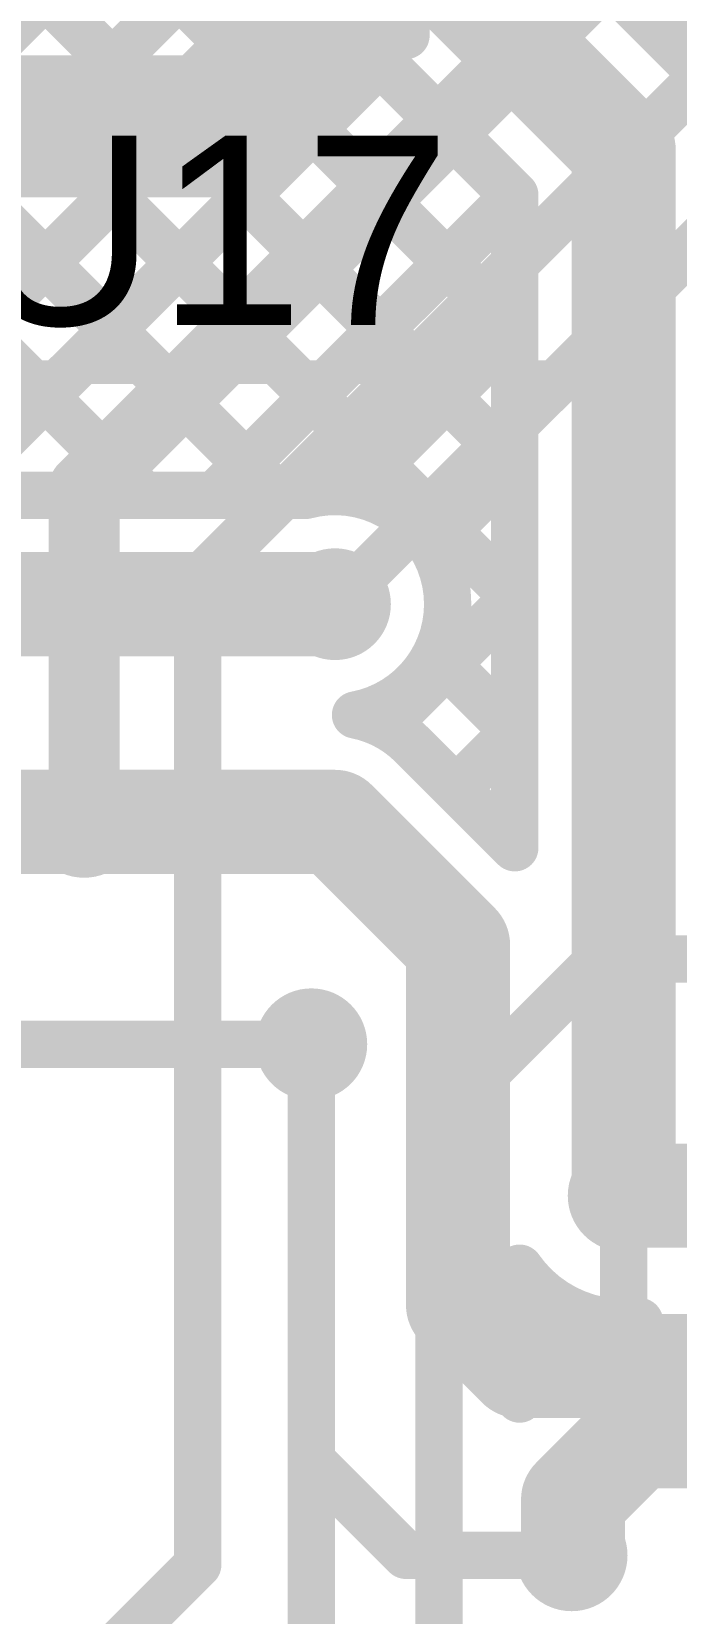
# Model space of a CAD drawing. Header units: inches. Extents: x -0.14 to 1.19, y -0.12 to 0.99.
# Drawn here: x 0.3539 to 0.4901, y 0.3957 to 0.73 of the extents above; entities that cross this region are included whole.
import ezdxf

# ---------------------------------------------------------------- set-up
doc = ezdxf.new("R2010")
doc.units = ezdxf.units.IN
doc.header["$MEASUREMENT"] = 0
for name, color, linetype in [('Bottom Layer', 5, 'Continuous'), ('Top Layer', 1, 'Continuous'), ('Top Overlay', 2, 'Continuous'), ('Via Holes', 16, 'Continuous')]:
    doc.layers.add(name, color=color, linetype=linetype)
doc.styles.add('Arial', font='', dxfattribs={"height": 0.2})
doc.styles.get('Arial').set_extended_font_data('Arial')

# ---------------------------------------------------------------- blocks, each defined once
blk = doc.blocks.new('SO_14_35')
at = {"layer": 'Top Overlay'}
blk.add_lwpolyline([(-0.071, 0.174, 0.005, 0.005, 0), (0.071, 0.174, 0.005, 0.005, 0)], format="xyseb", dxfattribs=at)
blk.add_lwpolyline([(0.06975, 0.174, 0.0025, 0.0025, 1), (0.07225, 0.174, 0.0025, 0.0025, 1)], format="xyseb", close=True, dxfattribs=at)

msp = doc.modelspace()

# ---------------------------------------------------------------- hatches: boundary and pattern name
at = {"layer": 'Bottom Layer'}
h = msp.add_hatch(color=5, dxfattribs=at)
edge = h.paths.add_edge_path()
edge.add_arc((0.418, 0.609), 0.01181, 0, 360)
h = msp.add_hatch(color=5, dxfattribs=at)
edge = h.paths.add_edge_path()
edge.add_arc((0.365, 0.563), 0.01181, 0, 360)
h = msp.add_hatch(color=5, dxfattribs=at)
edge = h.paths.add_edge_path()
edge.add_arc((0.413, 0.516), 0.01181, 0, 360)
h = msp.add_hatch(color=5, dxfattribs=at)
edge = h.paths.add_edge_path()
edge.add_arc((0.479, 0.484), 0.01181, 0, 360)
h = msp.add_hatch(color=5, dxfattribs=at)
edge = h.paths.add_edge_path()
edge.add_arc((0.468, 0.408), 0.01181, 0, 360)
at = {"layer": 'Top Layer'}
h = msp.add_hatch(color=1, dxfattribs=at)
edge = h.paths.add_edge_path()
edge.add_arc((0.418, 0.609), 0.01181, 0, 360)
h = msp.add_hatch(color=1, dxfattribs=at)
edge = h.paths.add_edge_path()
edge.add_arc((0.365, 0.563), 0.01181, 0, 360)
h = msp.add_hatch(color=1, dxfattribs=at)
edge = h.paths.add_edge_path()
edge.add_arc((0.413, 0.516), 0.01181, 0, 360)
h = msp.add_hatch(color=1, dxfattribs=at)
edge = h.paths.add_edge_path()
edge.add_arc((0.479, 0.484), 0.01181, 0, 360)
h = msp.add_hatch(color=1, dxfattribs=at)
edge = h.paths.add_edge_path()
edge.add_arc((0.468, 0.408), 0.01181, 0, 360)
at = {"layer": 'Via Holes'}
h = msp.add_hatch(color=7, dxfattribs=at)
edge = h.paths.add_edge_path()
edge.add_arc((0.418, 0.609), 0.00591, 0, 360)
h = msp.add_hatch(color=7, dxfattribs=at)
edge = h.paths.add_edge_path()
edge.add_arc((0.365, 0.563), 0.00591, 0, 360)
h = msp.add_hatch(color=7, dxfattribs=at)
edge = h.paths.add_edge_path()
edge.add_arc((0.413, 0.516), 0.00591, 0, 360)
h = msp.add_hatch(color=7, dxfattribs=at)
edge = h.paths.add_edge_path()
edge.add_arc((0.479, 0.484), 0.00591, 0, 360)
h = msp.add_hatch(color=7, dxfattribs=at)
edge = h.paths.add_edge_path()
edge.add_arc((0.468, 0.408), 0.00591, 0, 360)

# ---------------------------------------------------------------- linework, layer by layer
at = {"layer": 'Bottom Layer'}
for points in [[(0.342, 0.72288, 0.01, 0.01, 0), (0.39756, 0.77844, 0.01, 0.01, 0)], [(0.42648, 0.72499, 0.01, 0.01, -0.696647), (0.42105, 0.775, 0.01, 0.01, 0)], [(0.342, 0.6946, 0.01, 0.01, 0), (0.40795, 0.76054, 0.01, 0.01, 0)], [(0.48853, 0.72799, 0.01, 0.01, 0), (0.52229, 0.76176, 0.01, 0.01, 0)], [(0.36386, 0.7589, 0.01, 0.01, 0), (0.456, 0.66675, 0.01, 0.01, 0)], [(0.45901, 0.75752, 0.01, 0.01, 0), (0.49526, 0.72126, 0.01, 0.01, 0)], [(0.433, 0.751, 0.022, 0.022, 0), (0.479, 0.705, 0.022, 0.022, 0)], [(0.342, 0.75247, 0.01, 0.01, 0), (0.456, 0.63847, 0.01, 0.01, 0)], [(0.433, 0.72919, 0.01, 0.01, 0), (0.433, 0.751, 0.01, 0.01, 0)], [(0.34835, 0.67266, 0.01, 0.01, 0), (0.41115, 0.73546, 0.01, 0.01, 0)], [(0.33597, 0.632, 0.01, 0.01, 0), (0.42772, 0.72375, 0.01, 0.01, 0)], [(0.342, 0.72419, 0.01, 0.01, 0), (0.456, 0.61019, 0.01, 0.01, 0)], [(0.42589, 0.72515, 0.01, 0.01, 0), (0.456, 0.69504, 0.01, 0.01, 0)], [(0.42648, 0.72499, 0.01, 0.01, 0), (0.456, 0.69547, 0.01, 0.01, 0)], [(0.479, 0.484, 0.022, 0.022, 0), (0.479, 0.705, 0.022, 0.022, 0)], [(0.36425, 0.632, 0.01, 0.01, 0), (0.44186, 0.70961, 0.01, 0.01, 0)], [(0.342, 0.6959, 0.01, 0.01, 0), (0.4059, 0.632, 0.01, 0.01, 0)], [(0.39254, 0.632, 0.01, 0.01, 0), (0.456, 0.69546, 0.01, 0.01, 0)], [(0.456, 0.55753, 0.01, 0.01, 0), (0.456, 0.69547, 0.01, 0.01, 0)], [(0.42139, 0.63257, 0.01, 0.01, 0), (0.456, 0.66718, 0.01, 0.01, 0)], [(0.34795, 0.66166, 0.01, 0.01, 0), (0.37762, 0.632, 0.01, 0.01, 0)], [(0.33496, 0.64637, 0.01, 0.01, 0), (0.34933, 0.632, 0.01, 0.01, 0)], [(0.43839, 0.62129, 0.01, 0.01, 0), (0.456, 0.63889, 0.01, 0.01, 0)], [(0.31816, 0.632, 0.01, 0.01, 0), (0.41184, 0.632, 0.01, 0.01, 0)], [(0.41184, 0.632, 0.01, 0.01, -0.493128), (0.44181, 0.609, 0.01, 0.01, 0)], [(0.312, 0.609, 0.022, 0.022, 0), (0.418, 0.609, 0.022, 0.022, 0)], [(0.42873, 0.58334, 0.01, 0.01, 0), (0.456, 0.61061, 0.01, 0.01, 0)], [(0.44181, 0.609, 0.01, 0.01, -0.361525), (0.42234, 0.58559, 0.01, 0.01, 0)], [(0.43938, 0.59852, 0.01, 0.01, 0), (0.456, 0.5819, 0.01, 0.01, 0)], [(0.42234, 0.58559, 0.01, 0.01, -0.150033), (0.43426, 0.57926, 0.01, 0.01, 0)], [(0.42234, 0.58559, 0.01, 0.01, -0.150033), (0.43426, 0.57926, 0.01, 0.01, 0)], [(0.4436, 0.56993, 0.01, 0.01, 0), (0.456, 0.58232, 0.01, 0.01, 0)], [(0.43426, 0.57926, 0.01, 0.01, 0), (0.456, 0.55753, 0.01, 0.01, 0)], [(0.223, 0.563, 0.022, 0.022, 0), (0.365, 0.563, 0.022, 0.022, 0)], [(0.365, 0.563, 0.022, 0.022, 0), (0.418, 0.563, 0.022, 0.022, 0)], [(0.418, 0.563, 0.022, 0.022, 0), (0.444, 0.537, 0.022, 0.022, 0)], [(0.444, 0.46089, 0.022, 0.022, 0), (0.444, 0.537, 0.022, 0.022, 0)], [(0.222, 0.516, 0.01, 0.01, 0), (0.413, 0.516, 0.01, 0.01, 0)], [(0.413, 0.428, 0.01, 0.01, 0), (0.413, 0.516, 0.01, 0.01, 0)], [(0.479, 0.484, 0.01, 0.01, 0), (0.50081, 0.484, 0.01, 0.01, 0)], [(0.444, 0.46089, 0.022, 0.022, 0), (0.45689, 0.448, 0.022, 0.022, 0)], [(0.45689, 0.448, 0.022, 0.022, 0), (0.57, 0.448, 0.022, 0.022, 0)], [(0.413, 0.428, 0.01, 0.01, 0), (0.433, 0.408, 0.01, 0.01, 0)], [(0.433, 0.408, 0.01, 0.01, 0), (0.468, 0.408, 0.01, 0.01, 0)]]:
    msp.add_lwpolyline(points, format="xyseb", dxfattribs=at)
for points in [[(0.4305, 0.72919, 0.005, 0.005, 1), (0.4355, 0.72919, 0.005, 0.005, 1)], [(0.48603, 0.72799, 0.005, 0.005, 1), (0.49103, 0.72799, 0.005, 0.005, 1)], [(0.42339, 0.72515, 0.005, 0.005, 1), (0.42839, 0.72515, 0.005, 0.005, 1)], [(0.42398, 0.72499, 0.005, 0.005, 1), (0.42898, 0.72499, 0.005, 0.005, 1)], [(0.42398, 0.72499, 0.005, 0.005, 1), (0.42898, 0.72499, 0.005, 0.005, 1)], [(0.42522, 0.72375, 0.005, 0.005, 1), (0.43022, 0.72375, 0.005, 0.005, 1)], [(0.4735, 0.705, 0.011, 0.011, 1), (0.4845, 0.705, 0.011, 0.011, 1)], [(0.4735, 0.705, 0.011, 0.011, 1), (0.4845, 0.705, 0.011, 0.011, 1)], [(0.43936, 0.70961, 0.005, 0.005, 1), (0.44436, 0.70961, 0.005, 0.005, 1)], [(0.4535, 0.69547, 0.005, 0.005, 1), (0.4585, 0.69547, 0.005, 0.005, 1)], [(0.4535, 0.69547, 0.005, 0.005, 1), (0.4585, 0.69547, 0.005, 0.005, 1)], [(0.4535, 0.69546, 0.005, 0.005, 1), (0.4585, 0.69546, 0.005, 0.005, 1)], [(0.4535, 0.69504, 0.005, 0.005, 1), (0.4585, 0.69504, 0.005, 0.005, 1)], [(0.4535, 0.66718, 0.005, 0.005, 1), (0.4585, 0.66718, 0.005, 0.005, 1)], [(0.4535, 0.66675, 0.005, 0.005, 1), (0.4585, 0.66675, 0.005, 0.005, 1)], [(0.4535, 0.63889, 0.005, 0.005, 1), (0.4585, 0.63889, 0.005, 0.005, 1)], [(0.4535, 0.63847, 0.005, 0.005, 1), (0.4585, 0.63847, 0.005, 0.005, 1)], [(0.34683, 0.632, 0.005, 0.005, 1), (0.35183, 0.632, 0.005, 0.005, 1)], [(0.36175, 0.632, 0.005, 0.005, 1), (0.36675, 0.632, 0.005, 0.005, 1)], [(0.37512, 0.632, 0.005, 0.005, 1), (0.38012, 0.632, 0.005, 0.005, 1)], [(0.39004, 0.632, 0.005, 0.005, 1), (0.39504, 0.632, 0.005, 0.005, 1)], [(0.4034, 0.632, 0.005, 0.005, 1), (0.4084, 0.632, 0.005, 0.005, 1)], [(0.40934, 0.632, 0.005, 0.005, 1), (0.41434, 0.632, 0.005, 0.005, 1)], [(0.40934, 0.632, 0.005, 0.005, 1), (0.41434, 0.632, 0.005, 0.005, 1)], [(0.41889, 0.63257, 0.005, 0.005, 1), (0.42389, 0.63257, 0.005, 0.005, 1)], [(0.43589, 0.62129, 0.005, 0.005, 1), (0.44089, 0.62129, 0.005, 0.005, 1)], [(0.4125, 0.609, 0.011, 0.011, 1), (0.4235, 0.609, 0.011, 0.011, 1)], [(0.4535, 0.61061, 0.005, 0.005, 1), (0.4585, 0.61061, 0.005, 0.005, 1)], [(0.4535, 0.61019, 0.005, 0.005, 1), (0.4585, 0.61019, 0.005, 0.005, 1)], [(0.43931, 0.609, 0.005, 0.005, 1), (0.44431, 0.609, 0.005, 0.005, 1)], [(0.43931, 0.609, 0.005, 0.005, 1), (0.44431, 0.609, 0.005, 0.005, 1)], [(0.43688, 0.59852, 0.005, 0.005, 1), (0.44188, 0.59852, 0.005, 0.005, 1)], [(0.41984, 0.58559, 0.005, 0.005, 1), (0.42484, 0.58559, 0.005, 0.005, 1)], [(0.41984, 0.58559, 0.005, 0.005, 1), (0.42484, 0.58559, 0.005, 0.005, 1)], [(0.41984, 0.58559, 0.005, 0.005, 1), (0.42484, 0.58559, 0.005, 0.005, 1)], [(0.42623, 0.58334, 0.005, 0.005, 1), (0.43123, 0.58334, 0.005, 0.005, 1)], [(0.4535, 0.58232, 0.005, 0.005, 1), (0.4585, 0.58232, 0.005, 0.005, 1)], [(0.4535, 0.5819, 0.005, 0.005, 1), (0.4585, 0.5819, 0.005, 0.005, 1)], [(0.43176, 0.57926, 0.005, 0.005, 1), (0.43676, 0.57926, 0.005, 0.005, 1)], [(0.43176, 0.57926, 0.005, 0.005, 1), (0.43676, 0.57926, 0.005, 0.005, 1)], [(0.43176, 0.57926, 0.005, 0.005, 1), (0.43676, 0.57926, 0.005, 0.005, 1)], [(0.3595, 0.563, 0.011, 0.011, 1), (0.3705, 0.563, 0.011, 0.011, 1)], [(0.3595, 0.563, 0.011, 0.011, 1), (0.3705, 0.563, 0.011, 0.011, 1)], [(0.4125, 0.563, 0.011, 0.011, 1), (0.4235, 0.563, 0.011, 0.011, 1)], [(0.4125, 0.563, 0.011, 0.011, 1), (0.4235, 0.563, 0.011, 0.011, 1)], [(0.4411, 0.56993, 0.005, 0.005, 1), (0.4461, 0.56993, 0.005, 0.005, 1)], [(0.4535, 0.55753, 0.005, 0.005, 1), (0.4585, 0.55753, 0.005, 0.005, 1)], [(0.4535, 0.55753, 0.005, 0.005, 1), (0.4585, 0.55753, 0.005, 0.005, 1)], [(0.4385, 0.537, 0.011, 0.011, 1), (0.4495, 0.537, 0.011, 0.011, 1)], [(0.4385, 0.537, 0.011, 0.011, 1), (0.4495, 0.537, 0.011, 0.011, 1)], [(0.4105, 0.516, 0.005, 0.005, 1), (0.4155, 0.516, 0.005, 0.005, 1)], [(0.4105, 0.516, 0.005, 0.005, 1), (0.4155, 0.516, 0.005, 0.005, 1)], [(0.4735, 0.484, 0.011, 0.011, 1), (0.4845, 0.484, 0.011, 0.011, 1)], [(0.4765, 0.484, 0.005, 0.005, 1), (0.4815, 0.484, 0.005, 0.005, 1)], [(0.4385, 0.46089, 0.011, 0.011, 1), (0.4495, 0.46089, 0.011, 0.011, 1)], [(0.4385, 0.46089, 0.011, 0.011, 1), (0.4495, 0.46089, 0.011, 0.011, 1)], [(0.45139, 0.448, 0.011, 0.011, 1), (0.46239, 0.448, 0.011, 0.011, 1)], [(0.45139, 0.448, 0.011, 0.011, 1), (0.46239, 0.448, 0.011, 0.011, 1)], [(0.4105, 0.428, 0.005, 0.005, 1), (0.4155, 0.428, 0.005, 0.005, 1)], [(0.4105, 0.428, 0.005, 0.005, 1), (0.4155, 0.428, 0.005, 0.005, 1)], [(0.4305, 0.408, 0.005, 0.005, 1), (0.4355, 0.408, 0.005, 0.005, 1)], [(0.4305, 0.408, 0.005, 0.005, 1), (0.4355, 0.408, 0.005, 0.005, 1)], [(0.4655, 0.408, 0.005, 0.005, 1), (0.4705, 0.408, 0.005, 0.005, 1)]]:
    msp.add_lwpolyline(points, format="xyseb", close=True, dxfattribs=at)
at = {"layer": 'Top Layer'}
for points in [[(0.392, 0.71, 0.03, 0.03, 0), (0.433, 0.751, 0.03, 0.03, 0)], [(0.365, 0.63347, 0.015, 0.015, 0), (0.47156, 0.74003, 0.015, 0.015, 0)], [(0.389, 0.614, 0.01, 0.01, 0), (0.51, 0.735, 0.01, 0.01, 0)], [(0.04, 0.71, 0.03, 0.03, 0), (0.392, 0.71, 0.03, 0.03, 0)], [(0.418, 0.609, 0.01, 0.01, 0), (0.524, 0.715, 0.01, 0.01, 0)], [(0.365, 0.563, 0.015, 0.015, 0), (0.365, 0.63347, 0.015, 0.015, 0)], [(0.389, 0.406, 0.01, 0.01, 0), (0.389, 0.614, 0.01, 0.01, 0)], [(0.44, 0.5, 0.01, 0.01, 0), (0.474, 0.534, 0.01, 0.01, 0)], [(0.474, 0.534, 0.01, 0.01, 0), (0.52131, 0.534, 0.01, 0.01, 0)], [(0.47447, 0.51042, 0.01, 0.01, 0), (0.48104, 0.517, 0.01, 0.01, 0)], [(0.48235, 0.51081, 0.01, 0.01, 0), (0.48235, 0.517, 0.01, 0.01, 0)], [(0.413, 0.282, 0.01, 0.01, 0), (0.413, 0.516, 0.01, 0.01, 0)], [(0.47447, 0.51042, 0.01, 0.01, -0.045739), (0.47935, 0.51081, 0.01, 0.01, 0)], [(0.47935, 0.51081, 0.01, 0.01, -0.028063), (0.48235, 0.5106, 0.01, 0.01, 0)], [(0.479, 0.484, 0.01, 0.01, 0), (0.479, 0.50581, 0.01, 0.01, 0)], [(0.44, 0.307, 0.01, 0.01, 0), (0.44, 0.5, 0.01, 0.01, 0)], [(0.479, 0.484, 0.022, 0.022, 0), (0.52131, 0.484, 0.022, 0.022, 0)], [(0.479, 0.46219, 0.01, 0.01, 0), (0.479, 0.484, 0.01, 0.01, 0)], [(0.457, 0.44102, 0.01, 0.01, 0), (0.457, 0.46868, 0.01, 0.01, 0)], [(0.47935, 0.45719, 0.01, 0.01, -0.248777), (0.457, 0.46868, 0.01, 0.01, 0)], [(0.457, 0.46776, 0.01, 0.01, 0), (0.47114, 0.45362, 0.01, 0.01, 0)], [(0.457, 0.4419, 0.01, 0.01, 0), (0.47297, 0.45788, 0.01, 0.01, 0)], [(0.457, 0.4419, 0.01, 0.01, 0), (0.47297, 0.45788, 0.01, 0.01, 0)], [(0.48235, 0.4574, 0.01, 0.01, -0.028063), (0.47935, 0.45719, 0.01, 0.01, 0)], [(0.46543, 0.44945, 0.01, 0.01, -0.198912), (0.4817, 0.45619, 0.01, 0.01, 0)], [(0.46543, 0.44945, 0.01, 0.01, -0.198912), (0.4817, 0.45619, 0.01, 0.01, 0)], [(0.457, 0.44102, 0.01, 0.01, 0), (0.46543, 0.44945, 0.01, 0.01, 0)], [(0.46831, 0.4198, 0.022, 0.022, 0), (0.4817, 0.43319, 0.022, 0.022, 0)], [(0.4817, 0.43319, 0.022, 0.022, 0), (0.5205, 0.43319, 0.022, 0.022, 0)], [(0.46831, 0.40831, 0.022, 0.022, 0), (0.46831, 0.4198, 0.022, 0.022, 0)], [(0.468, 0.408, 0.022, 0.022, 0), (0.46831, 0.40831, 0.022, 0.022, 0)], [(0.358, 0.375, 0.01, 0.01, 0), (0.389, 0.406, 0.01, 0.01, 0)]]:
    msp.add_lwpolyline(points, format="xyseb", dxfattribs=at)
for points in [[(0.3845, 0.71, 0.015, 0.015, 1), (0.3995, 0.71, 0.015, 0.015, 1)], [(0.3845, 0.71, 0.015, 0.015, 1), (0.3995, 0.71, 0.015, 0.015, 1)], [(0.36125, 0.63347, 0.0075, 0.0075, 1), (0.36875, 0.63347, 0.0075, 0.0075, 1)], [(0.36125, 0.63347, 0.0075, 0.0075, 1), (0.36875, 0.63347, 0.0075, 0.0075, 1)], [(0.3865, 0.614, 0.005, 0.005, 1), (0.3915, 0.614, 0.005, 0.005, 1)], [(0.3865, 0.614, 0.005, 0.005, 1), (0.3915, 0.614, 0.005, 0.005, 1)], [(0.4155, 0.609, 0.005, 0.005, 1), (0.4205, 0.609, 0.005, 0.005, 1)], [(0.36125, 0.563, 0.0075, 0.0075, 1), (0.36875, 0.563, 0.0075, 0.0075, 1)], [(0.4715, 0.534, 0.005, 0.005, 1), (0.4765, 0.534, 0.005, 0.005, 1)], [(0.4715, 0.534, 0.005, 0.005, 1), (0.4765, 0.534, 0.005, 0.005, 1)], [(0.47854, 0.517, 0.005, 0.005, 1), (0.48354, 0.517, 0.005, 0.005, 1)], [(0.47985, 0.517, 0.005, 0.005, 1), (0.48485, 0.517, 0.005, 0.005, 1)], [(0.4105, 0.516, 0.005, 0.005, 1), (0.4155, 0.516, 0.005, 0.005, 1)], [(0.47197, 0.51042, 0.005, 0.005, 1), (0.47697, 0.51042, 0.005, 0.005, 1)], [(0.47197, 0.51042, 0.005, 0.005, 1), (0.47697, 0.51042, 0.005, 0.005, 1)], [(0.47685, 0.51081, 0.005, 0.005, 1), (0.48185, 0.51081, 0.005, 0.005, 1)], [(0.47685, 0.51081, 0.005, 0.005, 1), (0.48185, 0.51081, 0.005, 0.005, 1)], [(0.47985, 0.51081, 0.005, 0.005, 1), (0.48485, 0.51081, 0.005, 0.005, 1)], [(0.47985, 0.5106, 0.005, 0.005, 1), (0.48485, 0.5106, 0.005, 0.005, 1)], [(0.4765, 0.50581, 0.005, 0.005, 1), (0.4815, 0.50581, 0.005, 0.005, 1)], [(0.4375, 0.5, 0.005, 0.005, 1), (0.4425, 0.5, 0.005, 0.005, 1)], [(0.4375, 0.5, 0.005, 0.005, 1), (0.4425, 0.5, 0.005, 0.005, 1)], [(0.4735, 0.484, 0.011, 0.011, 1), (0.4845, 0.484, 0.011, 0.011, 1)], [(0.4765, 0.484, 0.005, 0.005, 1), (0.4815, 0.484, 0.005, 0.005, 1)], [(0.4765, 0.484, 0.005, 0.005, 1), (0.4815, 0.484, 0.005, 0.005, 1)], [(0.4545, 0.46868, 0.005, 0.005, 1), (0.4595, 0.46868, 0.005, 0.005, 1)], [(0.4545, 0.46868, 0.005, 0.005, 1), (0.4595, 0.46868, 0.005, 0.005, 1)], [(0.4545, 0.46776, 0.005, 0.005, 1), (0.4595, 0.46776, 0.005, 0.005, 1)], [(0.4765, 0.46219, 0.005, 0.005, 1), (0.4815, 0.46219, 0.005, 0.005, 1)], [(0.47047, 0.45788, 0.005, 0.005, 1), (0.47547, 0.45788, 0.005, 0.005, 1)], [(0.47047, 0.45788, 0.005, 0.005, 1), (0.47547, 0.45788, 0.005, 0.005, 1)], [(0.47685, 0.45719, 0.005, 0.005, 1), (0.48185, 0.45719, 0.005, 0.005, 1)], [(0.47685, 0.45719, 0.005, 0.005, 1), (0.48185, 0.45719, 0.005, 0.005, 1)], [(0.47985, 0.4574, 0.005, 0.005, 1), (0.48485, 0.4574, 0.005, 0.005, 1)], [(0.46864, 0.45362, 0.005, 0.005, 1), (0.47364, 0.45362, 0.005, 0.005, 1)], [(0.4792, 0.45619, 0.005, 0.005, 1), (0.4842, 0.45619, 0.005, 0.005, 1)], [(0.4792, 0.45619, 0.005, 0.005, 1), (0.4842, 0.45619, 0.005, 0.005, 1)], [(0.46293, 0.44945, 0.005, 0.005, 1), (0.46793, 0.44945, 0.005, 0.005, 1)], [(0.46293, 0.44945, 0.005, 0.005, 1), (0.46793, 0.44945, 0.005, 0.005, 1)], [(0.46293, 0.44945, 0.005, 0.005, 1), (0.46793, 0.44945, 0.005, 0.005, 1)], [(0.4545, 0.4419, 0.005, 0.005, 1), (0.4595, 0.4419, 0.005, 0.005, 1)], [(0.4545, 0.4419, 0.005, 0.005, 1), (0.4595, 0.4419, 0.005, 0.005, 1)], [(0.4545, 0.44102, 0.005, 0.005, 1), (0.4595, 0.44102, 0.005, 0.005, 1)], [(0.4545, 0.44102, 0.005, 0.005, 1), (0.4595, 0.44102, 0.005, 0.005, 1)], [(0.4762, 0.43319, 0.011, 0.011, 1), (0.4872, 0.43319, 0.011, 0.011, 1)], [(0.4762, 0.43319, 0.011, 0.011, 1), (0.4872, 0.43319, 0.011, 0.011, 1)], [(0.46281, 0.4198, 0.011, 0.011, 1), (0.47381, 0.4198, 0.011, 0.011, 1)], [(0.46281, 0.4198, 0.011, 0.011, 1), (0.47381, 0.4198, 0.011, 0.011, 1)], [(0.4625, 0.408, 0.011, 0.011, 1), (0.4735, 0.408, 0.011, 0.011, 1)], [(0.46281, 0.40831, 0.011, 0.011, 1), (0.47381, 0.40831, 0.011, 0.011, 1)], [(0.46281, 0.40831, 0.011, 0.011, 1), (0.47381, 0.40831, 0.011, 0.011, 1)], [(0.3865, 0.406, 0.005, 0.005, 1), (0.3915, 0.406, 0.005, 0.005, 1)], [(0.3865, 0.406, 0.005, 0.005, 1), (0.3915, 0.406, 0.005, 0.005, 1)]]:
    msp.add_lwpolyline(points, format="xyseb", close=True, dxfattribs=at)

# ---------------------------------------------------------------- block references
msp.add_blockref('SO_14_35', (0.416, 0.484))

# ---------------------------------------------------------------- texts
at = {"layer": 'Top Overlay', "style": 'Arial'}
msp.add_text('U17', height=0.04, dxfattribs=at).set_placement((0.34002, 0.66801))

doc.saveas('drawing.dxf')
